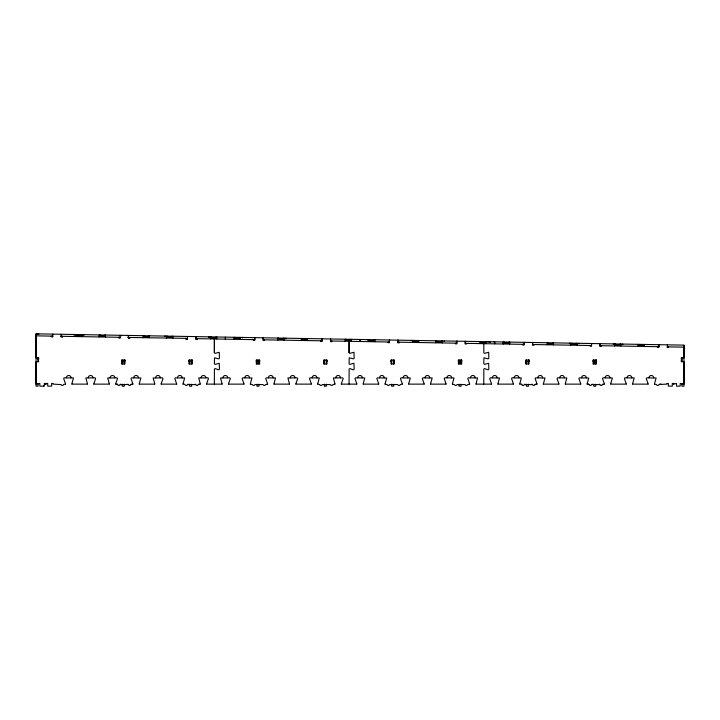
<?xml version="1.0" encoding="UTF-8"?>
<svg xmlns="http://www.w3.org/2000/svg" width="720" height="720" viewBox="0 0 720 720"><rect width="100%" height="100%" fill="white"/><g stroke="black" fill="none" stroke-linecap="round" stroke-linejoin="round"><path stroke-width="1.08" d="M45.693 384.12L45.693 383.454L44.298 383.445L44.352 386.145L39.861 386.145L39.861 383.445L36.045 384.129L36.036 361.737L38.727 361.737L38.043 359.154L38.727 359.154L38.727 357.804L36.027 357.804L36.045 333.828L38.061 333.801M681.948 360.387L681.273 360.387L681.273 361.737L683.973 361.737L683.982 384.129L680.166 383.454L680.166 386.145L676.566 386.145L676.566 383.454L673.659 384.129L673.659 383.454L672.309 383.454L672.309 386.145L668.376 386.145L668.376 383.454L667.035 383.454L667.035 384.12L659.07 384.48A1.35 1.35 0 0 1 656.487 384.579L654.435 384.129M214.362 352.692L214.407 338.958L214.38 352.845L215.118 353.358L219.258 352.278L219.447 358.191L218.727 358.866L214.524 357.813L214.38 363.807L215.118 364.356L219.258 363.285L219.447 369.189L218.727 369.864L215.199 368.595L214.425 368.982L214.362 384.129M349.074 352.692L349.101 341.307L349.101 352.881L349.83 353.358L353.961 352.278L354.15 358.191L353.394 358.857L349.236 357.813L349.083 363.807L349.83 364.356L353.961 363.285L354.15 369.189L353.475 369.864L349.866 368.586L349.11 369.018L349.074 384.129M483.813 343.665L483.822 352.917L484.533 353.358L488.673 352.278L488.853 358.191L488.142 358.866L483.939 357.813L483.786 363.807L484.533 364.356L488.673 363.285L488.853 369.189L488.142 369.864L484.569 368.586L483.831 368.982L483.777 384.129M187.461 338.364L127.764 337.446M128.529 337.329L129.312 337.473M360.054 340.236L360.063 339.732M493.902 341.946L493.902 341.82M38.061 334.494L38.07 333.855M38.727 334.503L38.745 333.873M51.408 336.114L51.273 336.78L52.74 336.807M52.623 336.807L52.785 334.116M61.209 334.26L61.038 336.951L62.505 336.978M61.173 336.159L61.956 336.294M62.388 336.978L62.514 336.303M73.863 335.115L73.881 334.485M74.538 335.124L74.547 334.494M75.735 336.537L75.771 334.521M76.572 334.53L76.554 335.538L81.27 335.628L81.288 334.611M82.053 334.629L82.017 336.645L82.08 334.629M83.295 335.151L83.304 334.647M83.97 335.169L83.979 334.665M99.189 336.951L99.225 334.926M100.017 334.944L99.999 335.952L104.715 336.033L104.733 335.025M105.489 337.059L105.498 335.034M118.764 337.293L118.629 337.959L120.096 337.986M119.979 337.986L120.141 335.421M121.482 335.817L121.491 335.313M127.206 335.916L127.215 335.412M128.412 337.293L128.394 338.13L129.861 338.157L129.87 337.482M128.43 335.943L128.439 335.439M128.511 338.13L128.556 335.565M129.744 338.157L129.753 337.482M143.118 337.716L143.127 335.691M143.919 335.709L143.91 336.717L148.617 336.798L148.635 335.79M149.4 337.824L149.409 335.799M164.664 336.573L164.673 336.069M165.339 336.582L165.348 336.078M166.536 338.121L166.599 336.105M167.373 336.114L167.355 337.131L172.071 337.212L172.089 336.195M172.818 338.229L172.881 336.213M185.994 338.463L185.985 339.138L187.452 339.165L187.497 336.465M186.102 339.138L186.111 338.463M187.335 339.156L187.353 337.977M195.876 338.634L195.912 336.618L195.75 339.309L197.181 339.327M197.1 339.327L197.19 338.661M208.575 337.338L208.584 336.834M209.25 337.356L209.259 336.852M210.447 338.886L210.51 336.87M211.275 336.879L211.257 337.896L215.973 337.977L215.991 336.969M216.756 339.003L216.756 336.978M225.324 339.147L225.36 337.131M233.892 339.3L233.955 337.275M234.72 337.293L234.702 338.301L239.418 338.382L239.436 337.374M240.201 339.408L240.21 337.392M242.118 338.049L242.136 337.419M253.395 339.642L253.341 340.308L254.736 340.335L254.781 337.644L254.817 339.66L195.453 338.625M263.16 337.788L263.106 340.479L264.465 340.506L264.474 339.831M263.268 337.788L263.232 339.813L322.164 340.839L322.2 338.823M277.83 340.065L277.83 338.049M278.631 338.058L278.613 339.066L283.329 339.147L283.347 338.139M284.103 340.173L284.112 338.157M286.029 338.823L286.038 338.184M301.275 340.479L301.284 338.454M302.076 338.472L302.058 339.48L306.774 339.561L306.792 338.553M307.521 340.587L307.584 338.562M320.715 340.812L320.688 341.487L322.047 341.514L322.101 338.814M330.516 338.967L330.453 341.658L331.812 341.685L331.83 341.01M330.615 338.967L330.588 340.983L389.52 342.018L389.556 339.993M345.15 341.244L345.186 339.219M345.987 339.237L345.969 340.245L350.676 340.326L350.694 339.318M351.459 341.352L351.468 339.327M360.027 341.505L360.063 339.48M367.398 340.236L367.407 339.606M368.622 341.649L368.658 339.633M369.432 339.642L369.414 340.65L374.13 340.74L374.148 339.723M374.904 341.757L374.913 339.741M388.098 341.991L388.053 342.666L389.43 342.684M389.394 342.684L389.484 339.993M397.863 340.137L397.818 342.837L399.159 342.855L399.177 342.18M397.971 340.146L397.935 342.162L456.876 343.188L456.912 341.172M411.309 340.884L411.318 340.371M412.533 342.414L412.542 340.398M413.334 340.407L413.316 341.424L418.032 341.505L418.05 340.497M418.779 342.522L418.851 340.506M435.987 340.803L435.951 342.828L436.014 340.803M436.779 340.821L436.77 341.829L441.477 341.91L441.495 340.902M442.233 342.936L442.269 340.911M444.177 341.577L444.195 340.947M455.418 343.17L455.409 343.836L456.75 343.863L456.795 341.172M465.219 341.316L465.174 344.007L466.515 344.034L466.524 343.359M465.327 341.316L465.291 343.341L524.223 344.367L524.259 342.351M479.853 343.593L479.889 341.568M480.69 341.586L480.672 342.594L485.388 342.675L485.406 341.667M486.135 343.701L486.198 341.685M488.088 342.351L488.097 341.712M489.681 342.378L489.69 341.739M490.554 342.387L490.563 341.757M494.73 343.854L494.766 341.829M504.135 341.991L504.117 343.008L508.833 343.089L508.851 342.081M522.774 344.34L522.756 345.015L524.106 345.042L524.151 342.342M532.566 342.495L532.521 345.186L533.871 345.213L533.88 344.538M532.683 342.495L532.647 344.511L591.579 345.546L591.615 343.521M547.209 344.772L547.272 342.747M548.046 342.765L548.028 343.773L552.735 343.854L552.753 342.846M553.491 344.88L553.554 342.855M569.457 343.764L569.466 343.134M570.654 345.177L570.717 343.161M571.491 343.17L571.473 344.178L576.189 344.268L576.207 343.251M576.936 345.285L576.972 343.269L576.963 345.285M578.889 343.809L578.898 343.305M590.121 345.519L590.112 346.194L591.462 346.212L591.507 343.521M599.922 343.665L599.877 346.365L601.227 346.383L601.236 345.708M600.03 343.674L599.994 345.69L658.935 346.716L658.971 344.7L658.809 347.391L657.468 347.364L657.477 346.689M613.368 344.538L613.377 343.899M615.393 343.935L615.375 344.952L620.091 345.033L620.109 344.016M620.874 346.05L620.874 344.034M622.791 344.574L622.8 344.07M638.037 346.356L638.046 344.331M638.847 344.349L638.829 345.357L643.536 345.438L643.554 344.43M644.319 346.464L644.328 344.439M667.386 344.844L667.233 347.535L668.574 347.562L668.592 346.887M681.948 359.154L681.273 359.154L681.273 357.804L683.973 357.804L684 345.132L36.045 333.828L36.045 386.145L38.061 386.145L38.061 383.454M71.874 383.931L73.467 377.946L64.152 377.856L63.666 378.504L65.565 383.931M93.753 383.931L95.652 378.513L95.103 377.847L85.851 377.946L87.444 383.931M115.632 383.931L117.531 378.513L117.036 377.865L107.676 377.991L109.323 383.931M139.23 383.931L140.877 377.991L131.508 377.865L131.022 378.513L132.921 383.931M161.109 383.931L162.999 378.513L162.45 377.847L153.153 377.991L154.8 383.931M182.988 383.931L184.635 377.991L175.329 377.847L174.78 378.513L176.679 383.931M206.577 383.931L208.476 378.513L207.927 377.847L198.684 377.946L200.268 383.931M228.456 383.931L230.355 378.513L229.869 377.865L220.5 377.991L222.147 383.931M250.335 383.931L251.928 377.946L242.685 377.847L242.136 378.513L244.026 383.931M273.933 383.931L275.526 377.946L266.22 377.865L265.725 378.513L267.624 383.931M295.812 383.931L297.711 378.513L297.162 377.847L287.91 377.946L289.503 383.931M317.691 383.931L319.284 377.946L309.978 377.865L309.483 378.513L311.382 383.931M341.289 383.931L343.188 378.513L342.693 377.865L333.387 377.946L334.98 383.931M363.168 383.931L364.761 377.946L355.509 377.847L354.96 378.513L356.859 383.931M385.047 383.931L386.694 377.991L377.325 377.865L376.839 378.513L378.738 383.931M408.645 383.931L410.292 377.991L400.986 377.847L400.437 378.513L402.336 383.931M430.524 383.931L432.171 377.991L422.802 377.865L422.316 378.513L424.215 383.931M452.403 383.931L453.987 377.946L444.744 377.847L444.195 378.513L446.094 383.931M475.992 383.931L477.585 377.946L468.342 377.847L467.793 378.513L469.683 383.931M497.871 383.931L499.518 377.991L490.158 377.865L489.672 378.513L491.562 383.931M519.75 383.931L521.343 377.946L512.1 377.847L511.551 378.513L513.441 383.931M543.348 383.931L544.995 377.991L535.635 377.865L535.14 378.513L537.039 383.931M565.227 383.931L566.82 377.946L557.577 377.847L557.019 378.513L558.918 383.931M587.106 383.931L588.753 377.991L579.393 377.865L578.898 378.513L580.797 383.931M610.704 383.931L612.351 377.991L603.045 377.847L602.496 378.513L604.395 383.931M632.583 383.931L634.176 377.946L624.861 377.865L624.375 378.513L626.274 383.931M654.462 383.931L656.109 377.991L646.803 377.847L646.254 378.513L648.153 383.931M117.657 384.579L117.621 384.48A1.35 1.35 0 0 0 120.195 384.579L128.349 384.579A1.35 1.35 0 0 0 130.887 384.579L132.948 384.129M130.887 384.579L131.526 384.129M185.013 384.579L185.013 384.579A1.35 1.35 0 0 0 187.551 384.579L195.705 384.579A1.35 1.35 0 0 0 198.243 384.579L200.304 384.129M198.243 384.579L198.882 384.129M521.784 384.579L521.397 384.174L521.739 384.48A1.35 1.35 0 0 0 524.322 384.579L532.476 384.579A1.35 1.35 0 0 0 535.014 384.579L537.066 384.129M535.05 384.48L535.644 384.129M589.131 384.579L589.131 384.579A1.35 1.35 0 0 0 591.678 384.579L599.823 384.579A1.35 1.35 0 0 0 602.37 384.579L604.422 384.129M602.37 384.579L603 384.129M120.195 384.579L120.834 384.129M187.569 384.525L188.19 384.129M524.34 384.525L524.952 384.129M591.696 384.525L592.308 384.129M121.581 360.387L122.256 360.387M124.272 360.387L124.947 360.387M188.937 360.387L189.612 360.387M191.628 360.387L192.303 360.387M256.284 360.387L256.959 360.387M258.984 360.387L259.659 360.387M326.34 360.387L327.006 360.387M390.996 360.387L391.671 360.387M393.687 360.387L394.362 360.387M458.352 360.387L459.018 360.387M461.043 360.387L461.718 360.387M525.699 360.387L526.374 360.387M528.399 360.387L529.074 360.387M593.055 360.387L593.73 360.387M595.746 360.387L596.421 360.387M121.581 361.395L122.256 361.395M124.272 361.395L124.947 361.395M188.937 361.395L189.612 361.395M191.628 361.395L192.303 361.395M256.284 361.395L256.959 361.395M258.984 361.395L259.659 361.395M324.315 361.395L323.64 361.395L323.64 360.054L327.006 360.054L327.006 361.737L326.34 361.737M326.34 361.395L327.006 361.395M390.996 361.395L391.671 361.395M393.687 361.395L394.362 361.395M458.352 361.395L459.018 361.395M461.043 361.395L461.718 361.395M525.699 361.395L526.374 361.395M528.399 361.395L529.074 361.395M593.055 361.395L593.73 361.395M595.746 361.395L596.421 361.395M256.959 361.737L256.284 361.737L256.284 360.054L259.659 360.054L259.659 361.737L258.984 361.737M391.671 361.737L390.996 361.737L390.996 360.054L394.362 360.054L394.362 361.737L393.687 361.737M122.256 362.637L121.581 362.637L121.581 363.978L124.947 363.978L124.947 362.637L124.272 362.637M189.612 362.637L188.937 362.637L188.937 363.978L192.303 363.978L192.303 362.637L191.628 362.637M256.959 362.637L256.284 362.637L256.284 363.978L259.659 363.978L259.659 362.637L258.984 362.637M324.315 362.637L323.64 362.637L323.64 363.978L327.006 363.978L327.006 362.637L326.34 362.637M391.671 362.637L390.996 362.637L390.996 363.978L394.362 363.978L394.362 362.637L393.687 362.637M459.018 362.637L458.352 362.637L458.352 363.978L461.718 363.978L461.718 362.637L461.043 362.637M526.374 362.637L525.699 362.637L525.699 363.978L529.074 363.978L529.074 362.637L528.399 362.637M593.73 362.637L593.055 362.637L593.055 363.978L596.421 363.978L596.421 362.637L595.746 362.637M459.018 363.078L461.043 363.078M593.73 363.078L595.746 363.078M65.592 384.12L63.576 384.48A1.35 1.35 0 0 1 61.002 384.57L52.992 384.12L52.992 383.445L51.642 383.445L51.642 386.145L47.718 386.145L47.718 383.445L46.368 383.445L46.368 384.12L44.811 384.12L44.811 383.445M93.726 384.129L109.35 384.129M115.605 384.129L117.495 384.318L117.027 384.129M139.203 384.129L154.827 384.129M161.082 384.129L176.706 384.129M182.961 384.129L184.428 384.129M206.55 384.129L222.183 384.129M228.429 384.129L244.062 384.129M250.308 384.129L252.369 384.579A1.35 1.35 0 0 0 254.907 384.579L263.061 384.579A1.35 1.35 0 0 0 265.599 384.579L267.651 384.129M273.906 384.129L289.53 384.129M295.785 384.129L311.409 384.129M317.664 384.129L319.716 384.579A1.35 1.35 0 0 0 322.263 384.579L330.408 384.579A1.35 1.35 0 0 0 332.955 384.579L335.007 384.129M341.262 384.129L356.886 384.129M363.141 384.129L378.765 384.129M385.02 384.129L387.072 384.579A1.35 1.35 0 0 0 389.61 384.579L397.764 384.579A1.35 1.35 0 0 0 400.302 384.579L402.363 384.129M408.618 384.129L424.242 384.129M430.488 384.129L446.121 384.129M452.367 384.129L454.428 384.579A1.35 1.35 0 0 0 456.966 384.579L465.12 384.579A1.35 1.35 0 0 0 467.658 384.579L469.719 384.129M475.965 384.129L491.589 384.129M497.844 384.129L513.468 384.129M519.723 384.129L521.145 384.129M543.321 384.129L558.945 384.129M565.2 384.129L580.824 384.129M587.079 384.129L588.969 384.318L588.501 384.129M610.677 384.129L626.301 384.129M632.556 384.129L648.18 384.129M71.847 384.12L87.471 384.129M659.664 384.129L661.086 384.12M52.92 336.141L36.009 335.844L36.027 357.804M60.831 336.276L120.609 337.32M667.35 346.869L683.964 347.157M599.193 384.129L599.823 384.579M531.837 384.129L532.476 384.579M127.719 384.129L128.349 384.579M195.12 384.129L195.705 384.579M683.973 345.249L683.973 386.199L681.948 386.199L681.948 383.499M681.948 357.804L681.948 361.737M681.516 383.454L681.516 384.129M673.659 383.454L673.659 384.129M595.746 360.054L595.746 363.978M595.746 384.174L595.746 386.199L593.73 386.199L593.73 384.174M593.73 360.054L593.73 363.978M528.399 360.054L528.399 363.978M528.399 384.174L528.399 386.199L526.374 386.199L526.374 384.174M526.374 360.054L526.374 363.978M461.043 360.054L461.043 363.978M461.043 384.174L461.043 386.199L459.018 386.199L459.018 384.174M459.018 360.054L459.018 363.978M393.687 360.054L393.687 363.978M393.687 384.174L393.687 386.199L391.671 386.199L391.671 384.174M391.671 360.054L391.671 363.978M326.34 360.054L326.34 363.978M326.34 384.174L326.34 386.199L324.315 386.199L324.315 384.174M324.315 360.054L324.315 363.978M258.984 360.054L258.984 363.978M258.984 384.174L258.984 386.199L256.959 386.199L256.959 384.174M256.959 360.054L256.959 363.978M191.628 360.054L191.628 363.978M191.628 384.174L191.628 386.199L189.612 386.199L189.612 384.174M189.612 360.054L189.612 363.978M124.272 360.054L124.272 363.978M124.272 384.174L124.272 386.199L122.256 386.199L122.256 384.174M122.256 360.054L122.256 363.978M43.461 385.632L43.461 386.145M38.061 357.804L38.061 361.737M492.363 377.838A2.358 2.358 0 0 1 494.721 375.48A2.358 2.358 0 0 1 497.079 377.838M514.242 377.838A2.358 2.358 0 0 1 516.6 375.48A2.358 2.358 0 0 1 518.958 377.838M537.84 377.838A2.358 2.358 0 0 1 540.198 375.48A2.358 2.358 0 0 1 542.556 377.838M559.719 377.838A2.358 2.358 0 0 1 562.077 375.48A2.358 2.358 0 0 1 564.435 377.838M581.598 377.838A2.358 2.358 0 0 1 583.956 375.48A2.358 2.358 0 0 1 586.305 377.838M605.187 377.838A2.358 2.358 0 0 1 607.545 375.48A2.358 2.358 0 0 1 609.903 377.838M627.066 377.838A2.358 2.358 0 0 1 629.424 375.48A2.358 2.358 0 0 1 631.782 377.838M648.945 377.838A2.358 2.358 0 0 1 651.303 375.48A2.358 2.358 0 0 1 653.661 377.838M470.484 377.838A2.358 2.358 0 0 1 472.842 375.48A2.358 2.358 0 0 1 475.2 377.838M357.651 377.838A2.358 2.358 0 0 1 360.009 375.48A2.358 2.358 0 0 1 362.367 377.838M379.53 377.838A2.358 2.358 0 0 1 381.888 375.48A2.358 2.358 0 0 1 384.246 377.838M403.128 377.838A2.358 2.358 0 0 1 405.486 375.48A2.358 2.358 0 0 1 407.844 377.838M425.007 377.838A2.358 2.358 0 0 1 427.365 375.48A2.358 2.358 0 0 1 429.723 377.838M446.886 377.838A2.358 2.358 0 0 1 449.244 375.48A2.358 2.358 0 0 1 451.602 377.838M335.772 377.838A2.358 2.358 0 0 1 338.13 375.48A2.358 2.358 0 0 1 340.488 377.838M222.948 377.838A2.358 2.358 0 0 1 225.306 375.48A2.358 2.358 0 0 1 227.664 377.838M244.827 377.838A2.358 2.358 0 0 1 247.185 375.48A2.358 2.358 0 0 1 249.543 377.838M268.425 377.838A2.358 2.358 0 0 1 270.783 375.48A2.358 2.358 0 0 1 273.141 377.838M290.304 377.838A2.358 2.358 0 0 1 292.662 375.48A2.358 2.358 0 0 1 295.02 377.838M312.183 377.838A2.358 2.358 0 0 1 314.541 375.48A2.358 2.358 0 0 1 316.899 377.838M66.366 377.838A2.358 2.358 0 0 1 68.724 375.48A2.358 2.358 0 0 1 71.073 377.838M88.245 377.838A2.358 2.358 0 0 1 90.594 375.48A2.358 2.358 0 0 1 92.952 377.838M110.124 377.838A2.358 2.358 0 0 1 112.473 375.48A2.358 2.358 0 0 1 114.831 377.838M133.713 377.838A2.358 2.358 0 0 1 136.071 375.48A2.358 2.358 0 0 1 138.429 377.838M155.592 377.838A2.358 2.358 0 0 1 157.95 375.48A2.358 2.358 0 0 1 160.308 377.838M177.471 377.838A2.358 2.358 0 0 1 179.829 375.48A2.358 2.358 0 0 1 182.187 377.838M201.069 377.838A2.358 2.358 0 0 1 203.427 375.48A2.358 2.358 0 0 1 205.785 377.838M503.343 341.982L503.307 343.998L503.37 341.982M509.616 342.09L509.58 344.115L509.643 342.09M614.601 343.926L614.565 345.942L614.628 343.926M124.947 360.054L121.581 360.054L121.581 361.737L124.947 361.737L124.947 360.054M192.303 360.054L188.937 360.054L188.937 361.737L192.303 361.737L192.303 360.054M461.718 360.054L458.352 360.054L458.352 361.737L461.718 361.737L461.718 360.054M529.074 360.054L525.699 360.054L525.699 361.737L529.074 361.737L529.074 360.054M596.421 360.054L593.055 360.054L593.055 361.737L596.421 361.737L596.421 360.054"/></g></svg>
